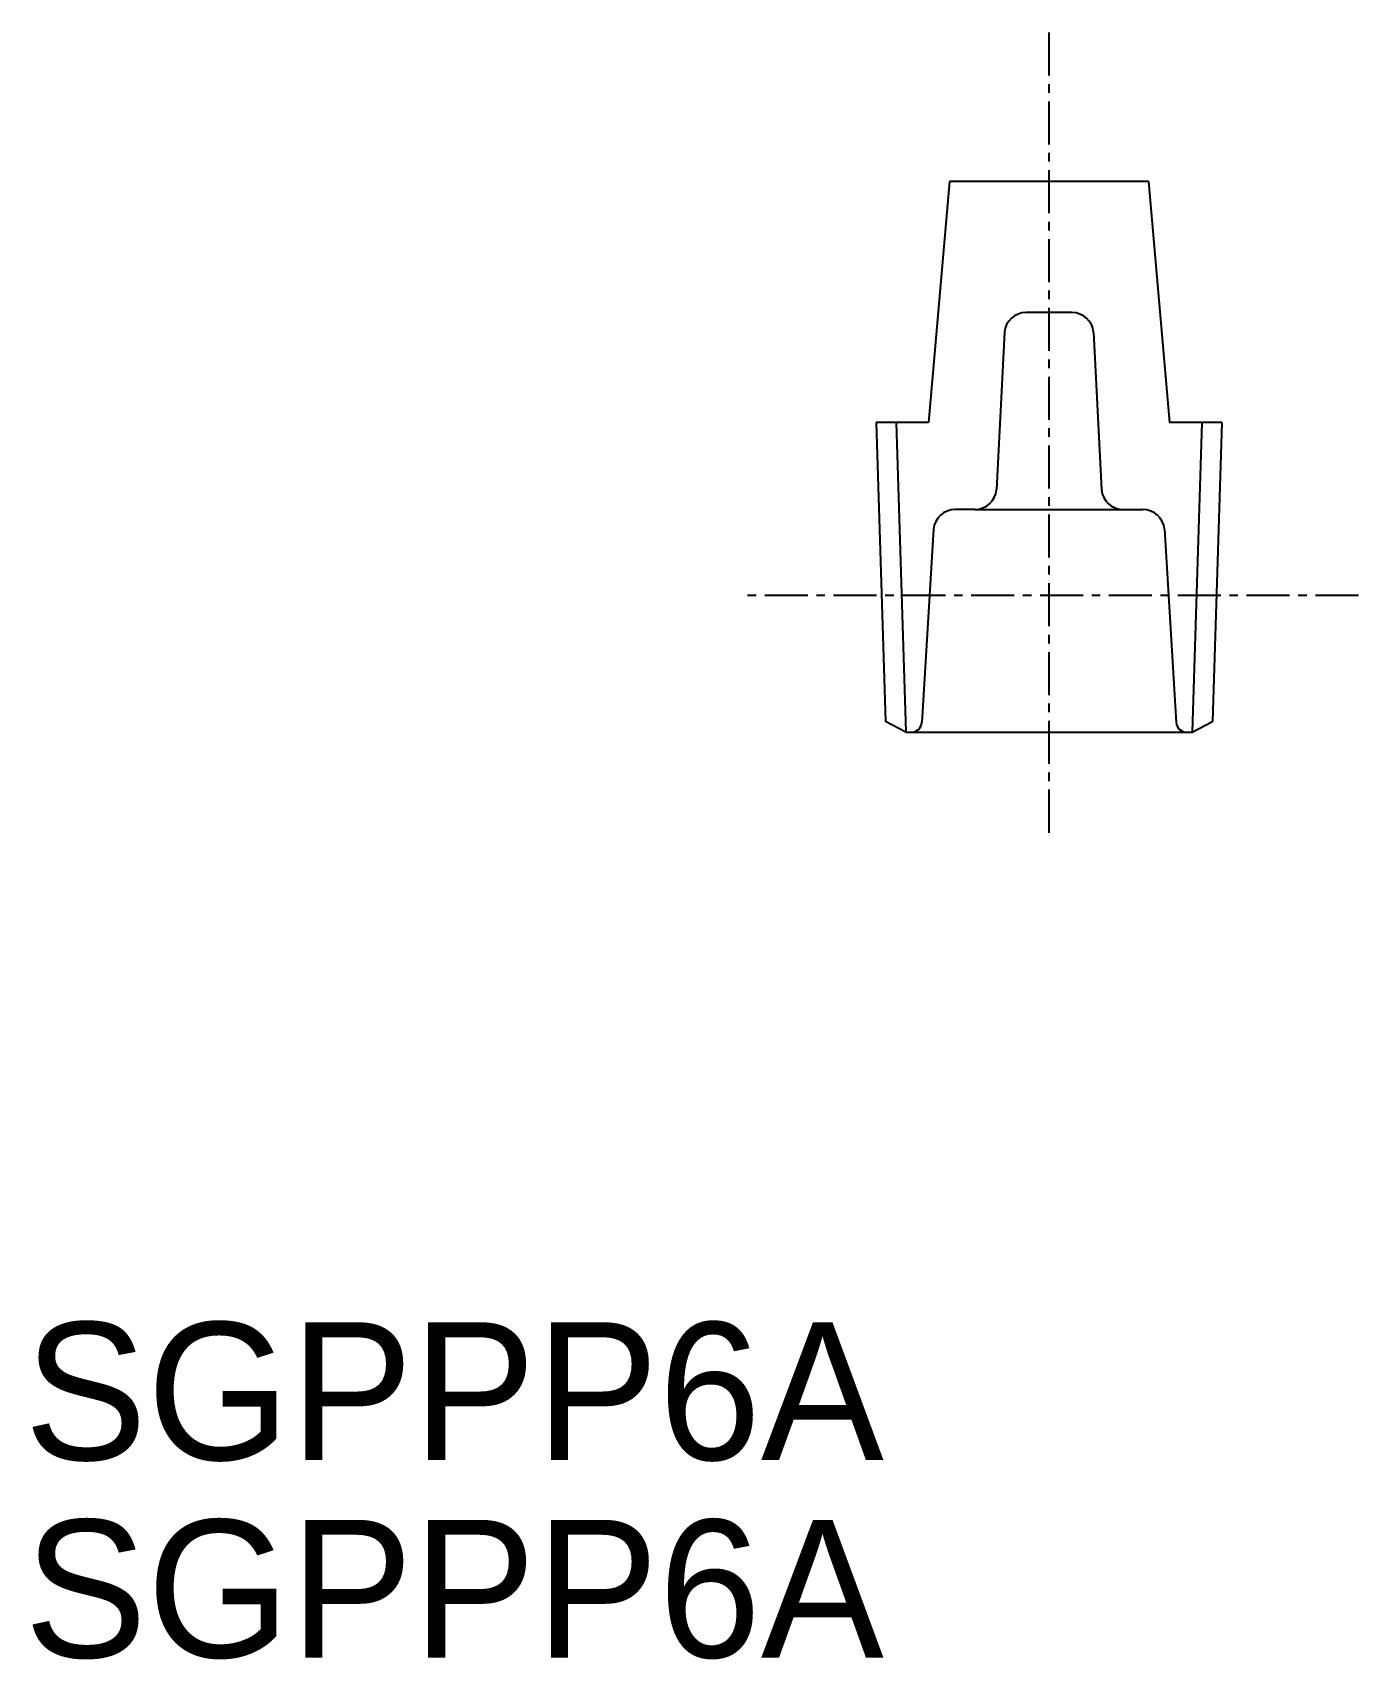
# Model space of a CAD drawing. Extents: x 78.9 to 117.4, y 90.2 to 137.5.
import ezdxf

# ---------------------------------------------------------------- set-up
doc = ezdxf.new("R2010")
doc.units = 0
doc.linetypes.add('CENTER', pattern=[2, 1.25, -0.25, 0.25, -0.25])
doc.layers.get('0').update_dxf_attribs({"linetype": 'CONTINUOUS'})
doc.layers.add('CENTER', color=1, linetype='CENTER')

msp = doc.modelspace()

# ---------------------------------------------------------------- linework, layer by layer
at = {"color": 7, "linetype": 'CONTINUOUS'}
for p, q in [((105.55, 133.127), (104.938, 126.127)), ((111.326, 133.127), (105.55, 133.127)), ((111.326, 133.127), (111.938, 126.127)), ((109.105, 129.324), (107.771, 129.324)), ((107.143, 128.748), (106.912, 124.175)), ((109.733, 128.748), (109.964, 124.175)), ((103.417, 126.127), (103.688, 117.434)), ((104.938, 126.127), (103.417, 126.127)), ((113.459, 126.127), (111.938, 126.127)), ((113.459, 126.127), (113.188, 117.434)), ((106.284, 123.599), (105.712, 123.599)), ((106.284, 123.599), (110.592, 123.599)), ((110.592, 123.599), (111.164, 123.599)), ((105.084, 123.024), (104.746, 117.414)), ((111.792, 123.024), (112.13, 117.414)), ((104.279, 117.127), (103.688, 117.434)), ((112.597, 117.127), (113.188, 117.434)), ((104.279, 117.127), (112.597, 117.127))]:
    msp.add_line(p, q, dxfattribs=at)
at = {"color": 3, "linetype": 'CONTINUOUS'}
for p, q in [((103.998, 126.127), (104.279, 117.127)), ((112.878, 126.127), (112.597, 117.127))]:
    msp.add_line(p, q, dxfattribs=at)
at = {"color": 7, "linetype": 'CONTINUOUS'}
for centre, radius, start, end in [((107.771, 128.693), 0.63, 90, 175), ((109.105, 128.693), 0.63, 5, 90), ((106.284, 124.23), 0.63, 270, 355), ((110.592, 124.23), 0.63, 185, 270), ((105.712, 122.969), 0.63, 90, 175), ((111.164, 122.969), 0.63, 5, 90), ((104.432, 117.442), 0.315, 270, 355), ((112.444, 117.442), 0.315, 185, 270)]:
    msp.add_arc(centre, radius, start, end, dxfattribs=at)
at = {"layer": 'CENTER', "color": 1, "linetype": 'CENTER'}
for p, q in [((108.438, 137.458), (108.438, 114.127)), ((117.429, 121.097), (99.447, 121.097))]:
    msp.add_line(p, q, dxfattribs=at)

# ---------------------------------------------------------------- texts
at = {"color": 7, "linetype": 'CONTINUOUS'}
for p in [(78.663, 95.982), (78.663, 90.241)]:
    msp.add_text('SGPPP6A', height=4, dxfattribs=at).set_placement(p)

doc.saveas('drawing.dxf')
